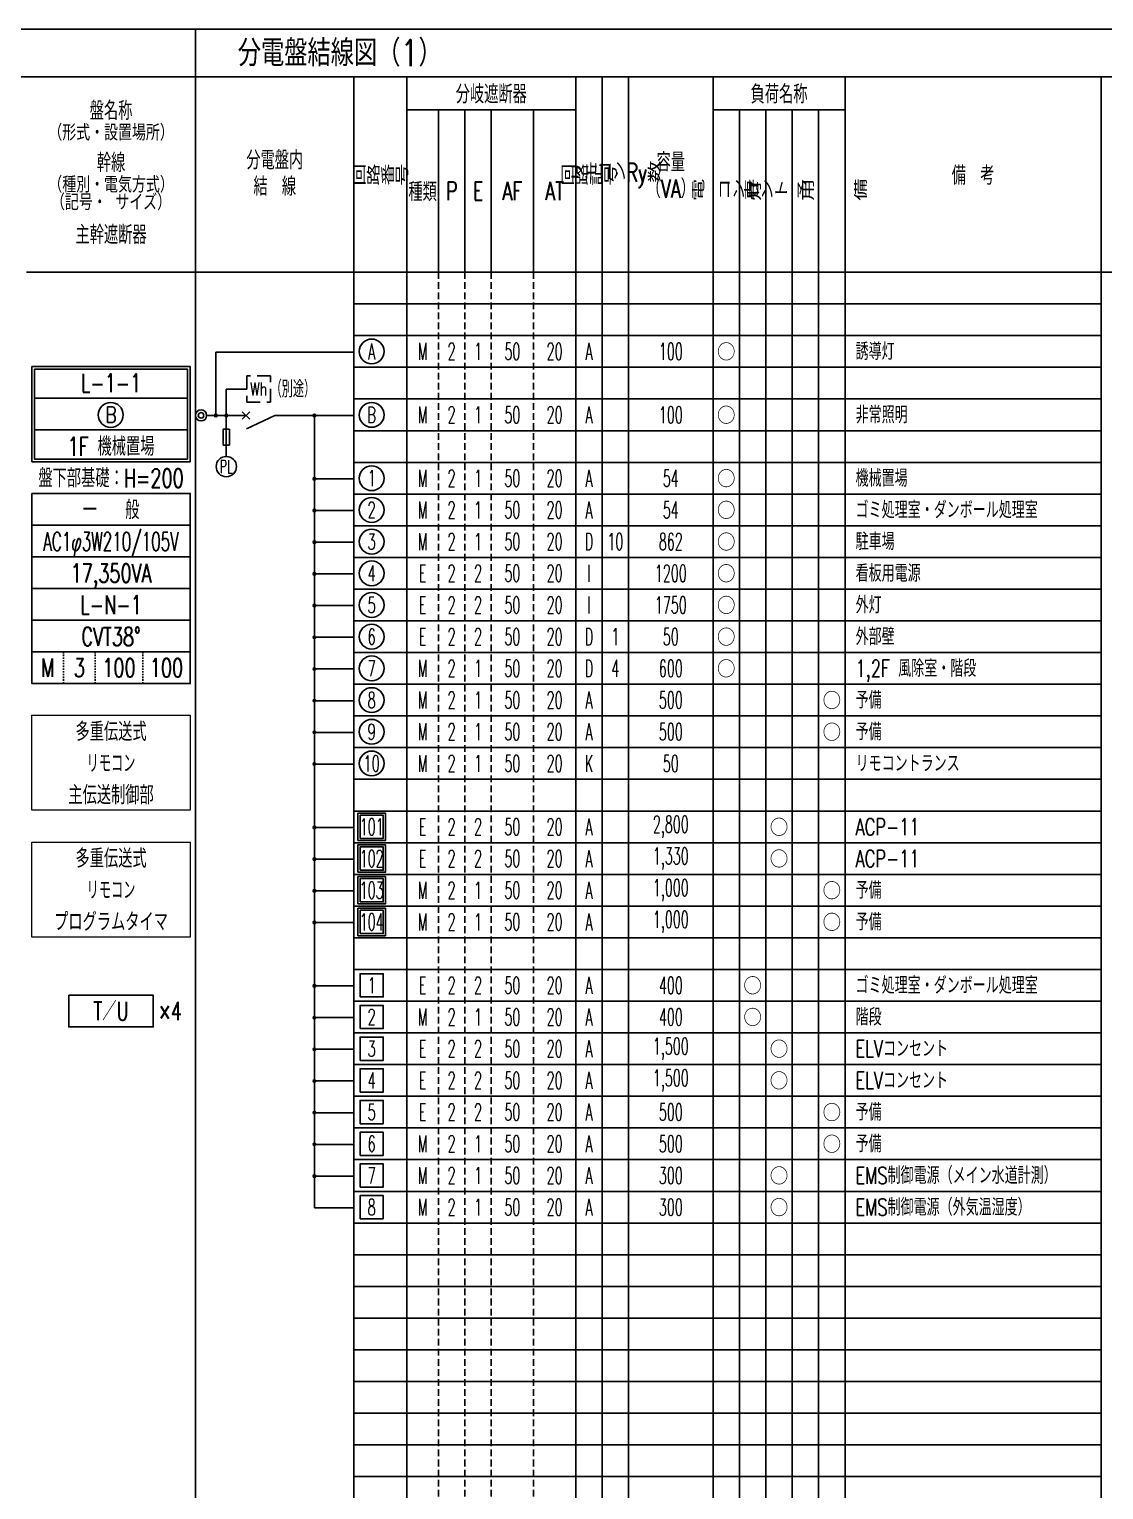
# Model space of a CAD drawing. Header units: millimetres. Extents: x 14 to 1769, y 15 to 581.
# Drawn here: x 217.5 to 421, y 304.9 to 581.4 of the extents above; entities that cross this region are included whole.
import ezdxf
from ezdxf.enums import TextEntityAlignment as Align

# ---------------------------------------------------------------- set-up
doc = ezdxf.new("R2010")
doc.units = ezdxf.units.MM
doc.header["$LTSCALE"] = 0.2
for name, pattern in [('_ Dot', [2.6, 1.4, -1.2]), ('DASHED', [19.05, 12.7, -6.35]), ('HIDDEN', [9.525, 6.35, -3.175])]:
    doc.linetypes.add(name, pattern=pattern)
for name, color, linetype in [('1_文字', 3, 'Continuous'), ('1_盤内配線', 1, 'Continuous'), ('1_表', 7, 'Continuous'), ('表_文字', 3, 'Continuous')]:
    doc.layers.add(name, color=color, linetype=linetype)
doc.layers.add('文字', color=3, linetype='Continuous', lineweight=5)
doc.styles.add('S', font='simplex.shx', dxfattribs={"width": 0.7, "height": 3, "bigfont": 'extfont2.shx'})
doc.styles.get("Standard").update_dxf_attribs({"font": 'simplex.shx', "width": 0.7, "bigfont": 'extfont2.shx'})
doc.styles.add('V', font='simplex.shx', dxfattribs={"width": 0.7, "height": 3.2, "bigfont": '@extfont2.shx'})

msp = doc.modelspace()

# ---------------------------------------------------------------- linework, layer by layer
at = {"layer": '1_文字', "linetype": 'Continuous'}
for p, q in [((247.5, 511.57), (218.5, 511.57)), ((247.5, 505.57), (218.5, 505.57)), ((248, 487.57), (218, 487.57)), ((248, 481.57), (218, 481.57)), ((248, 475.57), (218, 475.57)), ((248, 469.57), (218, 469.57)), ((248, 463.57), (218, 463.57))]:
    msp.add_line(p, q, dxfattribs=at)
at = {"layer": '1_文字', "linetype": '_ Dot'}
for p, q in [((224, 463.57), (224, 457.57)), ((230, 463.57), (230, 457.57)), ((239, 463.57), (239, 457.57))]:
    msp.add_line(p, q, dxfattribs=at)
at = {"layer": '1_文字', "linetype": 'Continuous'}
for points in [[(248, 499.57), (218, 499.57), (218, 517.57), (248, 517.57)], [(247.5, 500.07), (247.5, 517.07), (218.5, 517.07), (218.5, 500.07)], [(218, 493.57), (248, 493.57), (248, 457.57), (218, 457.57)]]:
    msp.add_lwpolyline(points, close=True, dxfattribs=at)
at = {"layer": '1_文字'}
for points in [[(279.75, 427.84), (284.95, 427.84), (284.95, 433.04), (279.75, 433.04)], [(280.15, 428.24), (284.55, 428.24), (284.55, 432.64), (280.15, 432.64)], [(279.75, 421.84), (284.95, 421.84), (284.95, 427.04), (279.75, 427.04)], [(280.15, 422.24), (284.55, 422.24), (284.55, 426.64), (280.15, 426.64)], [(279.75, 415.84), (284.95, 415.84), (284.95, 421.04), (279.75, 421.04)], [(280.15, 416.24), (284.55, 416.24), (284.55, 420.64), (280.15, 420.64)], [(279.75, 409.84), (284.95, 409.84), (284.95, 415.04), (279.75, 415.04)], [(280.15, 410.24), (284.55, 410.24), (284.55, 414.64), (280.15, 414.64)], [(280.15, 398.24), (284.55, 398.24), (284.55, 402.64), (280.15, 402.64)], [(225, 398.57), (241, 398.57), (241, 392.57), (225, 392.57)], [(280.15, 392.24), (284.55, 392.24), (284.55, 396.64), (280.15, 396.64)], [(280.15, 386.24), (284.55, 386.24), (284.55, 390.64), (280.15, 390.64)], [(280.15, 380.24), (284.55, 380.24), (284.55, 384.64), (280.15, 384.64)], [(280.15, 374.24), (284.55, 374.24), (284.55, 378.64), (280.15, 378.64)], [(280.15, 368.24), (284.55, 368.24), (284.55, 372.64), (280.15, 372.64)], [(280.15, 362.24), (284.55, 362.24), (284.55, 366.64), (280.15, 366.64)], [(280.15, 356.24), (284.55, 356.24), (284.55, 360.64), (280.15, 360.64)]]:
    msp.add_lwpolyline(points, close=True, dxfattribs=at)
for centre in [(282.35, 520.44), (282.35, 508.44), (282.35, 496.44), (282.35, 490.44), (282.35, 484.44), (282.35, 478.44), (282.35, 472.44), (282.35, 466.44), (282.35, 460.44), (282.35, 454.44), (282.35, 448.44), (282.35, 442.44)]:
    msp.add_circle(centre, 2.35, dxfattribs=at)
at = {"layer": '1_文字', "linetype": 'Continuous'}
msp.add_circle((232.95, 508.42), 2.36, dxfattribs=at)
at = {"layer": '1_盤内配線', "linetype": 'Continuous'}
for p, q in [((279, 520.33), (252.83, 520.33)), ((252.83, 520.33), (252.83, 508.33)), ((258.55, 508.33), (251.1, 508.33)), ((279, 508.33), (264, 508.33)), ((271.5, 508.33), (271.5, 358.33)), ((279, 496.33), (271.5, 496.33)), ((279, 490.33), (271.5, 490.33)), ((279, 484.33), (271.5, 484.33)), ((279, 478.33), (271.5, 478.33)), ((279, 472.33), (271.5, 472.33)), ((279, 466.33), (271.5, 466.33)), ((279, 460.33), (271.5, 460.33)), ((279, 454.33), (271.5, 454.33)), ((279, 448.33), (271.5, 448.33)), ((279, 442.33), (271.5, 442.33)), ((279, 430.33), (271.5, 430.33)), ((279, 424.33), (271.5, 424.33)), ((279, 418.33), (271.5, 418.33)), ((279, 412.33), (271.5, 412.33)), ((279, 400.33), (271.5, 400.33)), ((279, 394.33), (271.5, 394.33)), ((279, 388.33), (271.5, 388.33)), ((279, 382.33), (271.5, 382.33)), ((279, 376.33), (271.5, 376.33)), ((279, 370.33), (271.5, 370.33)), ((279, 364.33), (271.5, 364.33)), ((279, 358.33), (271.5, 358.33))]:
    msp.add_line(p, q, dxfattribs=at)
at = {"layer": '1_盤内配線', "color": 1, "linetype": 'Continuous'}
for p, q in [((254.83, 500.56), (254.83, 513.33)), ((254.83, 513.33), (258.71, 513.33))]:
    msp.add_line(p, q, dxfattribs=at)
at = {"layer": '1_盤内配線', "color": 2}
for p, q in [((257.84, 509.03), (259.26, 507.62)), ((259.26, 509.03), (257.84, 507.62))]:
    msp.add_line(p, q, dxfattribs=at)
at = {"layer": '1_盤内配線', "color": 2, "linetype": 'Continuous'}
msp.add_line((264, 508.33), (258.62, 505.82), dxfattribs=at)
at = {"layer": '1_盤内配線', "color": 7, "linetype": 'DASHED'}
msp.add_lwpolyline([(258.71, 510.83), (263.21, 510.83), (263.21, 515.83), (258.71, 515.83)], close=True, dxfattribs=at)
at = {"layer": '1_盤内配線', "color": 2, "linetype": 'Continuous'}
msp.add_lwpolyline([(254.23, 502.71), (255.43, 502.71), (255.43, 505.71), (254.23, 505.71)], close=True, dxfattribs=at)
at = {"layer": '1_盤内配線', "color": 4, "linetype": 'Continuous'}
for radius in [1.05, 0.525]:
    msp.add_circle((250.05, 508.33), radius, dxfattribs=at)
at = {"layer": '1_盤内配線', "linetype": 'Continuous'}
for centre in [(252.83, 508.33), (254.83, 508.33), (271.5, 508.33), (271.5, 496.33), (271.5, 490.33), (271.5, 484.33), (271.5, 478.33), (271.5, 472.33), (271.5, 466.33), (271.5, 460.33), (271.5, 454.33), (271.5, 448.33), (271.5, 442.33), (271.5, 430.33), (271.5, 424.33), (271.5, 418.33), (271.5, 412.33), (271.5, 400.33), (271.5, 394.33), (271.5, 388.33), (271.5, 382.33), (271.5, 376.33), (271.5, 370.33), (271.5, 364.33)]:
    msp.add_circle(centre, 0.25, dxfattribs=at)
at = {"layer": '1_盤内配線', "color": 2, "linetype": 'Continuous'}
msp.add_circle((254.83, 498.64), 1.92, dxfattribs=at)
at = {"layer": '1_表', "color": 6, "linetype": 'Continuous'}
for p, q in [((249, 581.44), (249, 572.44)), ((13.5, 572.44), (827.5, 572.44))]:
    msp.add_line(p, q, dxfattribs=at)
at = {"layer": '1_表', "linetype": 'Continuous'}
for p, q in [((249, 572.44), (249, 535.44)), ((279, 572.44), (279, 535.44)), ((289, 572.44), (289, 535.44)), ((321, 535.44), (321, 572.44)), ((326, 535.44), (326, 572.44)), ((331, 535.44), (331, 572.44)), ((347, 535.44), (347, 572.44)), ((372, 535.44), (372, 572.44)), ((289, 566.19), (321, 566.19)), ((295, 535.44), (295, 566.19)), ((300, 535.44), (300, 566.19)), ((305, 535.44), (305, 566.19)), ((313, 535.44), (313, 566.19)), ((347, 566.19), (372, 566.19)), ((352, 535.44), (352, 566.19)), ((357, 535.44), (357, 566.19)), ((362, 535.44), (362, 566.19)), ((367, 535.44), (367, 566.19)), ((249, 535.44), (249, 31.44)), ((279, 535.44), (279, 31.44)), ((289, 535.44), (289, 31.44)), ((321, 535.44), (321, 31.44)), ((326, 535.44), (326, 31.44)), ((331, 535.44), (331, 31.44)), ((347, 535.44), (347, 31.44)), ((352, 535.44), (352, 31.44)), ((357, 535.44), (357, 31.44)), ((362, 535.44), (362, 31.44)), ((367, 535.44), (367, 31.44)), ((372, 535.44), (372, 31.44)), ((279, 529.44), (420.5, 529.44)), ((279, 523.44), (420.5, 523.44)), ((279, 517.44), (420.5, 517.44)), ((279, 511.44), (420.5, 511.44)), ((279, 505.44), (420.5, 505.44)), ((279, 499.44), (420.5, 499.44)), ((279, 493.44), (420.5, 493.44)), ((279, 487.44), (420.5, 487.44)), ((279, 481.44), (420.5, 481.44)), ((279, 475.44), (420.5, 475.44)), ((279, 469.44), (420.5, 469.44)), ((279, 463.44), (420.5, 463.44)), ((279, 457.44), (420.5, 457.44)), ((279, 451.44), (420.5, 451.44)), ((279, 445.44), (420.5, 445.44)), ((279, 439.44), (420.5, 439.44)), ((279, 433.44), (420.5, 433.44)), ((279, 427.44), (420.5, 427.44)), ((279, 421.44), (420.5, 421.44)), ((279, 415.44), (420.5, 415.44)), ((279, 409.44), (420.5, 409.44)), ((279, 403.44), (420.5, 403.44)), ((279, 397.44), (420.5, 397.44)), ((279, 391.44), (420.5, 391.44)), ((279, 385.44), (420.5, 385.44)), ((279, 379.44), (420.5, 379.44)), ((279, 373.44), (420.5, 373.44)), ((279, 367.44), (420.5, 367.44)), ((279, 361.44), (420.5, 361.44)), ((279, 355.44), (420.5, 355.44)), ((279, 349.44), (420.5, 349.44)), ((279, 343.44), (420.5, 343.44)), ((279, 337.44), (420.5, 337.44)), ((279, 331.44), (420.5, 331.44)), ((279, 325.44), (420.5, 325.44)), ((279, 319.44), (420.5, 319.44)), ((279, 313.44), (420.5, 313.44)), ((279, 307.44), (420.5, 307.44))]:
    msp.add_line(p, q, dxfattribs=at)
at = {"layer": '1_表', "color": 6}
msp.add_line((420.5, 572.44), (420.5, 31.44), dxfattribs=at)
at = {"layer": '1_表', "linetype": 'HIDDEN'}
for p, q in [((295, 535.44), (295, 31.44)), ((300, 535.44), (300, 31.44)), ((305, 535.44), (305, 31.44)), ((313, 535.44), (313, 31.44))]:
    msp.add_line(p, q, dxfattribs=at)
at = {"layer": '1_表', "color": 6}
msp.add_lwpolyline([(13.5, 31.44), (827.5, 31.44), (827.5, 581.44), (13.5, 581.44)], close=True, dxfattribs=at)
at = {"layer": '1_表', "color": 6, "linetype": 'Continuous'}
msp.add_lwpolyline([(217, 535.44), (404.5, 535.44), (827.5, 535.44)], dxfattribs=at)
at = {"layer": '文字', "linetype": 'Continuous'}
for points in [[(218, 451.57), (248, 451.57), (248, 433.57), (218, 433.57)], [(218, 427.57), (248, 427.57), (248, 409.57), (218, 409.57)]]:
    msp.add_lwpolyline(points, close=True, dxfattribs=at)

# ---------------------------------------------------------------- texts
at = {"layer": '1_文字', "color": 4, "linetype": 'Continuous', "width": 0.8}
msp.add_text('分電盤結線図（1）', height=5, dxfattribs=at).set_placement((257, 576.94), align=Align.MIDDLE_LEFT)
at = {"layer": '1_文字', "linetype": 'Continuous'}
for s, height, width, p in [('分岐遮断器', 3.5, 0.7, (305, 569.31)), ('負荷名称', 3.5, 0.7, (359.5, 569.31)), ('盤名称', 3.5, 0.7, (233, 566.19)), ('（形式・設置場所）', 3, 0.8, (233, 562.03)), ('幹線', 3.5, 0.7, (233, 556.35)), ('容量', 3.5, 0.7, (339, 556.44)), ('備\u3000考', 3.5, 0.7, (396.25, 553.94)), ('（種別・電気方式）', 3, 0.8, (233, 552.18)), ('（VA）', 3.5, 0.7, (339, 551.44)), ('（記号・ サイズ）', 3, 0.8, (233, 548.85)), ('種類', 3.5, 0.7, (292, 550.81)), ('P', 3.5, 0.7, (297.5, 550.81)), ('E', 3.5, 0.7, (302.5, 550.81)), ('AF', 3.5, 0.7, (309, 550.81)), ('AT', 3.5, 0.7, (317, 550.81)), ('主幹遮断器', 3.5, 0.7, (233, 542.69))]:
    msp.add_text(s, height=height, dxfattribs=dict(at, width=width)).set_placement(p, align=Align.MIDDLE)
for s, height, width, p in [('分電盤内', 3.5, 0.7, (264, 556.66)), ('結\u3000線', 3.5, 0.7, (264, 551.66)), ('L-1-1', 3.5, 0.7, (233, 514.46)), ('B', 3, 0.8, (233, 508.46)), ('1F 機械置場', 3.5, 0.7, (233, 502.46)), ('盤下部基礎：H=200', 3.5, 0.7, (233, 496.46)), ('一\u3000\u3000般', 3.5, 0.7, (233, 490.46)), ('AC1φ3W210/105V', 3.5, 0.6, (233, 484.46)), ('17,350VA', 3.5, 0.7, (233, 478.46)), ('L-N-1', 3.5, 0.7, (233, 472.46)), ('CVT38°', 3.5, 0.7, (233, 466.46)), ('M', 3.5, 0.7, (221, 460.57)), ('3', 3.5, 0.7, (227, 460.57)), ('100', 3.5, 0.7, (234.5, 460.57)), ('100', 3.5, 0.7, (243.5, 460.57))]:
    msp.add_text(s, height=height, dxfattribs=dict(at, width=width)).set_placement(p, align=Align.MIDDLE_CENTER)
at = {"layer": '1_文字', "linetype": 'Continuous', "style": 'V', "width": 0.7}
for s, p in [('回路番号', (284, 553.94)), ('回路記号', (323.5, 553.94)), ('リモコンRy数', (328.5, 553.94)), ('予\u3000\u3000\u3000備', (369.5, 551.03)), ('電\u3000\u3000\u3000灯', (349.5, 551.03)), ('コンセント', (354.5, 551.03)), ('専\u3000\u3000\u3000用', (359.5, 551.03))]:
    msp.add_text(s, height=3.5, dxfattribs=at).set_placement(p, align=Align.MIDDLE)
at = {"layer": '1_文字'}
for s, height, width, p in [('A', 3, 0.6, (282.35, 520.44)), ('M', 3.2, 0.55, (292, 520.44)), ('2', 3.2, 0.55, (297.5, 520.44)), ('1', 3.2, 0.55, (302.5, 520.44)), ('50', 3.2, 0.55, (309, 520.44)), ('20', 3.2, 0.55, (317, 520.44)), ('A', 3.2, 0.55, (323.5, 520.44)), ('100', 3.2, 0.55, (339, 520.44)), ('B', 3, 0.6, (282.35, 508.44)), ('M', 3.2, 0.55, (292, 508.44)), ('2', 3.2, 0.55, (297.5, 508.44)), ('1', 3.2, 0.55, (302.5, 508.44)), ('50', 3.2, 0.55, (309, 508.44)), ('20', 3.2, 0.55, (317, 508.44)), ('A', 3.2, 0.55, (323.5, 508.44)), ('100', 3.2, 0.55, (339, 508.44)), ('1', 3, 0.6, (282.35, 496.44)), ('M', 3.2, 0.55, (292, 496.44)), ('2', 3.2, 0.55, (297.5, 496.44)), ('1', 3.2, 0.55, (302.5, 496.44)), ('50', 3.2, 0.55, (309, 496.44)), ('20', 3.2, 0.55, (317, 496.44)), ('A', 3.2, 0.55, (323.5, 496.44)), ('54', 3.2, 0.55, (339, 496.44)), ('2', 3, 0.6, (282.35, 490.44)), ('M', 3.2, 0.55, (292, 490.44)), ('2', 3.2, 0.55, (297.5, 490.44)), ('1', 3.2, 0.55, (302.5, 490.44)), ('50', 3.2, 0.55, (309, 490.44)), ('20', 3.2, 0.55, (317, 490.44)), ('A', 3.2, 0.55, (323.5, 490.44)), ('54', 3.2, 0.55, (339, 490.44)), ('3', 3, 0.6, (282.35, 484.44)), ('M', 3.2, 0.55, (292, 484.44)), ('2', 3.2, 0.55, (297.5, 484.44)), ('1', 3.2, 0.55, (302.5, 484.44)), ('50', 3.2, 0.55, (309, 484.44)), ('20', 3.2, 0.55, (317, 484.44)), ('D', 3.2, 0.55, (323.5, 484.44)), ('10', 3.2, 0.55, (328.5, 484.44)), ('862', 3.2, 0.55, (339, 484.44)), ('4', 3, 0.6, (282.35, 478.44)), ('E', 3.2, 0.55, (292, 478.44)), ('2', 3.2, 0.55, (297.5, 478.44)), ('2', 3.2, 0.55, (302.5, 478.44)), ('50', 3.2, 0.55, (309, 478.44)), ('20', 3.2, 0.55, (317, 478.44)), ('I', 3.2, 0.55, (323.5, 478.44)), ('1200', 3.2, 0.55, (339, 478.44)), ('5', 3, 0.6, (282.35, 472.44)), ('E', 3.2, 0.55, (292, 472.44)), ('2', 3.2, 0.55, (297.5, 472.44)), ('2', 3.2, 0.55, (302.5, 472.44)), ('50', 3.2, 0.55, (309, 472.44)), ('20', 3.2, 0.55, (317, 472.44)), ('I', 3.2, 0.55, (323.5, 472.44)), ('1750', 3.2, 0.55, (339, 472.44)), ('6', 3, 0.6, (282.35, 466.44)), ('E', 3.2, 0.55, (292, 466.44)), ('2', 3.2, 0.55, (297.5, 466.44)), ('2', 3.2, 0.55, (302.5, 466.44)), ('50', 3.2, 0.55, (309, 466.44)), ('20', 3.2, 0.55, (317, 466.44)), ('D', 3.2, 0.55, (323.5, 466.44)), ('1', 3.2, 0.55, (328.5, 466.44)), ('50', 3.2, 0.55, (339, 466.44)), ('7', 3, 0.6, (282.35, 460.44)), ('M', 3.2, 0.55, (292, 460.44)), ('2', 3.2, 0.55, (297.5, 460.44)), ('1', 3.2, 0.55, (302.5, 460.44)), ('50', 3.2, 0.55, (309, 460.44)), ('20', 3.2, 0.55, (317, 460.44)), ('D', 3.2, 0.55, (323.5, 460.44)), ('4', 3.2, 0.55, (328.5, 460.44)), ('600', 3.2, 0.55, (339, 460.44)), ('8', 3, 0.6, (282.35, 454.44)), ('M', 3.2, 0.55, (292, 454.44)), ('2', 3.2, 0.55, (297.5, 454.44)), ('1', 3.2, 0.55, (302.5, 454.44)), ('50', 3.2, 0.55, (309, 454.44)), ('20', 3.2, 0.55, (317, 454.44)), ('A', 3.2, 0.55, (323.5, 454.44)), ('500', 3.2, 0.55, (339, 454.44)), ('9', 3, 0.6, (282.35, 448.44)), ('M', 3.2, 0.55, (292, 448.44)), ('2', 3.2, 0.55, (297.5, 448.44)), ('1', 3.2, 0.55, (302.5, 448.44)), ('50', 3.2, 0.55, (309, 448.44)), ('20', 3.2, 0.55, (317, 448.44)), ('A', 3.2, 0.55, (323.5, 448.44)), ('500', 3.2, 0.55, (339, 448.44)), ('10', 3, 0.6, (282.35, 442.44)), ('M', 3.2, 0.55, (292, 442.44)), ('2', 3.2, 0.55, (297.5, 442.44)), ('1', 3.2, 0.55, (302.5, 442.44)), ('50', 3.2, 0.55, (309, 442.44)), ('20', 3.2, 0.55, (317, 442.44)), ('K', 3.2, 0.55, (323.5, 442.44)), ('50', 3.2, 0.55, (339, 442.44)), ('101', 3.2, 0.55, (282.35, 430.44)), ('E', 3.2, 0.55, (292, 430.44)), ('2', 3.2, 0.55, (297.5, 430.44)), ('2', 3.2, 0.55, (302.5, 430.44)), ('50', 3.2, 0.55, (309, 430.44)), ('20', 3.2, 0.55, (317, 430.44)), ('A', 3.2, 0.55, (323.5, 430.44)), ('2,800', 3.2, 0.55, (339, 430.44)), ('102', 3.2, 0.55, (282.35, 424.44)), ('E', 3.2, 0.55, (292, 424.44)), ('2', 3.2, 0.55, (297.5, 424.44)), ('2', 3.2, 0.55, (302.5, 424.44)), ('50', 3.2, 0.55, (309, 424.44)), ('20', 3.2, 0.55, (317, 424.44)), ('A', 3.2, 0.55, (323.5, 424.44)), ('1,330', 3.2, 0.55, (339, 424.44)), ('1,000', 3.2, 0.55, (339, 418.44)), ('103', 3.2, 0.55, (282.35, 418.44)), ('M', 3.2, 0.55, (292, 418.44)), ('2', 3.2, 0.55, (297.5, 418.44)), ('1', 3.2, 0.55, (302.5, 418.44)), ('50', 3.2, 0.55, (309, 418.44)), ('20', 3.2, 0.55, (317, 418.44)), ('A', 3.2, 0.55, (323.5, 418.44)), ('104', 3.2, 0.55, (282.35, 412.44)), ('M', 3.2, 0.55, (292, 412.44)), ('2', 3.2, 0.55, (297.5, 412.44)), ('1', 3.2, 0.55, (302.5, 412.44)), ('50', 3.2, 0.55, (309, 412.44)), ('20', 3.2, 0.55, (317, 412.44)), ('A', 3.2, 0.55, (323.5, 412.44)), ('1,000', 3.2, 0.55, (339, 412.44)), ('1', 3, 0.6, (282.35, 400.44)), ('E', 3.2, 0.55, (292, 400.44)), ('2', 3.2, 0.55, (297.5, 400.44)), ('2', 3.2, 0.55, (302.5, 400.44)), ('50', 3.2, 0.55, (309, 400.44)), ('20', 3.2, 0.55, (317, 400.44)), ('A', 3.2, 0.55, (323.5, 400.44)), ('400', 3.2, 0.55, (339, 400.44)), ('2', 3, 0.6, (282.35, 394.44)), ('M', 3.2, 0.55, (292, 394.44)), ('2', 3.2, 0.55, (297.5, 394.44)), ('1', 3.2, 0.55, (302.5, 394.44)), ('50', 3.2, 0.55, (309, 394.44)), ('20', 3.2, 0.55, (317, 394.44)), ('A', 3.2, 0.55, (323.5, 394.44)), ('400', 3.2, 0.55, (339, 394.44)), ('3', 3, 0.6, (282.35, 388.44)), ('E', 3.2, 0.55, (292, 388.44)), ('2', 3.2, 0.55, (297.5, 388.44)), ('2', 3.2, 0.55, (302.5, 388.44)), ('50', 3.2, 0.55, (309, 388.44)), ('20', 3.2, 0.55, (317, 388.44)), ('A', 3.2, 0.55, (323.5, 388.44)), ('1,500', 3.2, 0.55, (339, 388.44)), ('1,500', 3.2, 0.55, (339, 382.44)), ('4', 3, 0.6, (282.35, 382.44)), ('E', 3.2, 0.55, (292, 382.44)), ('2', 3.2, 0.55, (297.5, 382.44)), ('2', 3.2, 0.55, (302.5, 382.44)), ('50', 3.2, 0.55, (309, 382.44)), ('20', 3.2, 0.55, (317, 382.44)), ('A', 3.2, 0.55, (323.5, 382.44)), ('5', 3, 0.6, (282.35, 376.44)), ('E', 3.2, 0.55, (292, 376.44)), ('2', 3.2, 0.55, (297.5, 376.44)), ('2', 3.2, 0.55, (302.5, 376.44)), ('50', 3.2, 0.55, (309, 376.44)), ('20', 3.2, 0.55, (317, 376.44)), ('A', 3.2, 0.55, (323.5, 376.44)), ('500', 3.2, 0.55, (339, 376.44)), ('6', 3, 0.6, (282.35, 370.44)), ('M', 3.2, 0.55, (292, 370.44)), ('2', 3.2, 0.55, (297.5, 370.44)), ('1', 3.2, 0.55, (302.5, 370.44)), ('50', 3.2, 0.55, (309, 370.44)), ('20', 3.2, 0.55, (317, 370.44)), ('A', 3.2, 0.55, (323.5, 370.44)), ('500', 3.2, 0.55, (339, 370.44)), ('7', 3, 0.6, (282.35, 364.44)), ('M', 3.2, 0.55, (292, 364.44)), ('2', 3.2, 0.55, (297.5, 364.44)), ('1', 3.2, 0.55, (302.5, 364.44)), ('50', 3.2, 0.55, (309, 364.44)), ('20', 3.2, 0.55, (317, 364.44)), ('A', 3.2, 0.55, (323.5, 364.44)), ('300', 3.2, 0.55, (339, 364.44)), ('8', 3, 0.6, (282.35, 358.44)), ('M', 3.2, 0.55, (292, 358.44)), ('2', 3.2, 0.55, (297.5, 358.44)), ('1', 3.2, 0.55, (302.5, 358.44)), ('50', 3.2, 0.55, (309, 358.44)), ('20', 3.2, 0.55, (317, 358.44)), ('A', 3.2, 0.55, (323.5, 358.44)), ('300', 3.2, 0.55, (339, 358.44))]:
    msp.add_text(s, height=height, dxfattribs=dict(at, width=width)).set_placement(p, align=Align.MIDDLE)
for p in [(349.5, 520.44), (349.5, 508.44), (349.5, 496.44), (349.5, 490.44), (349.5, 484.44), (349.5, 478.44), (349.5, 472.44), (349.5, 466.44), (349.5, 460.44), (369.5, 454.44), (369.5, 448.44), (359.5, 430.44), (359.5, 424.44), (369.5, 418.44), (369.5, 412.44), (354.5, 400.44), (354.5, 394.44), (359.5, 388.44), (359.5, 382.44), (369.5, 376.44), (369.5, 370.44), (359.5, 364.44), (359.5, 358.44)]:
    msp.add_text('○', height=3.2, dxfattribs=at).set_placement(p, align=Align.MIDDLE)
for s, height, width, p in [('誘導灯', 3.2, 0.7, (374, 520.44)), ('（別途）', 3.2, 0.6, (263.21, 513.33)), ('非常照明', 3.2, 0.7, (374, 508.44)), ('機械置場', 3.2, 0.7, (374, 496.44)), ('ゴミ処理室・ダンボール処理室', 3.2, 0.7, (374, 490.44)), ('駐車場', 3.2, 0.7, (374, 484.44)), ('看板用電源', 3.2, 0.7, (374, 478.44)), ('外灯', 3.2, 0.7, (374, 472.44)), ('外部壁', 3.2, 0.7, (374, 466.44)), ('1,2F 風除室・階段', 3.2, 0.7, (374, 460.44)), ('予備', 3.2, 0.7, (374, 454.44)), ('予備', 3.2, 0.7, (374, 448.44)), ('リモコントランス', 3.2, 0.7, (374, 442.44)), ('ACP-11', 3.2, 0.7, (374, 430.44)), ('ACP-11', 3.2, 0.7, (374, 424.44)), ('予備', 3.2, 0.7, (374, 418.44)), ('予備', 3.2, 0.7, (374, 412.44)), ('ゴミ処理室・ダンボール処理室', 3.2, 0.7, (374, 400.44)), ('×4', 3.5, 0.7, (242, 395.57)), ('階段', 3.2, 0.7, (374, 394.44)), ('ELVコンセント', 3.2, 0.7, (374, 388.44)), ('ELVコンセント', 3.2, 0.7, (374, 382.44)), ('予備', 3.2, 0.7, (374, 376.44)), ('予備', 3.2, 0.7, (374, 370.44)), ('EMS制御電源（メイン水道計測）', 3.2, 0.7, (374, 364.44)), ('EMS制御電源（外気温湿度）', 3.2, 0.7, (374, 358.44))]:
    msp.add_text(s, height=height, dxfattribs=dict(at, width=width)).set_placement(p, align=Align.MIDDLE_LEFT)
at = {"layer": '1_文字', "width": 0.7}
msp.add_text('T／U', height=3.5, dxfattribs=at).set_placement((233, 395.57), align=Align.MIDDLE_CENTER)
at = {"layer": '1_盤内配線', "color": 3, "linetype": 'Continuous', "width": 0.7}
msp.add_text('Wh', height=2.5, dxfattribs=at).set_placement((260.96, 513.33), align=Align.MIDDLE)
at = {"layer": '1_盤内配線', "color": 3, "linetype": 'Continuous', "style": 'S', "width": 0.6}
msp.add_text('PL', height=2.5, dxfattribs=at).set_placement((254.83, 498.64), align=Align.MIDDLE)
at = {"layer": '表_文字', "linetype": 'Continuous'}
for s, width, p in [('多重伝送式', 0.7, (233, 448.46)), ('リモコン', 0.6, (233, 442.46)), ('主伝送制御部', 0.7, (233, 436.46)), ('多重伝送式', 0.7, (233, 424.46)), ('リモコン', 0.6, (233, 418.46)), ('プログラムタイマ', 0.7, (233, 412.46))]:
    msp.add_text(s, height=3.5, dxfattribs=dict(at, width=width)).set_placement(p, align=Align.MIDDLE_CENTER)

doc.saveas('drawing.dxf')
